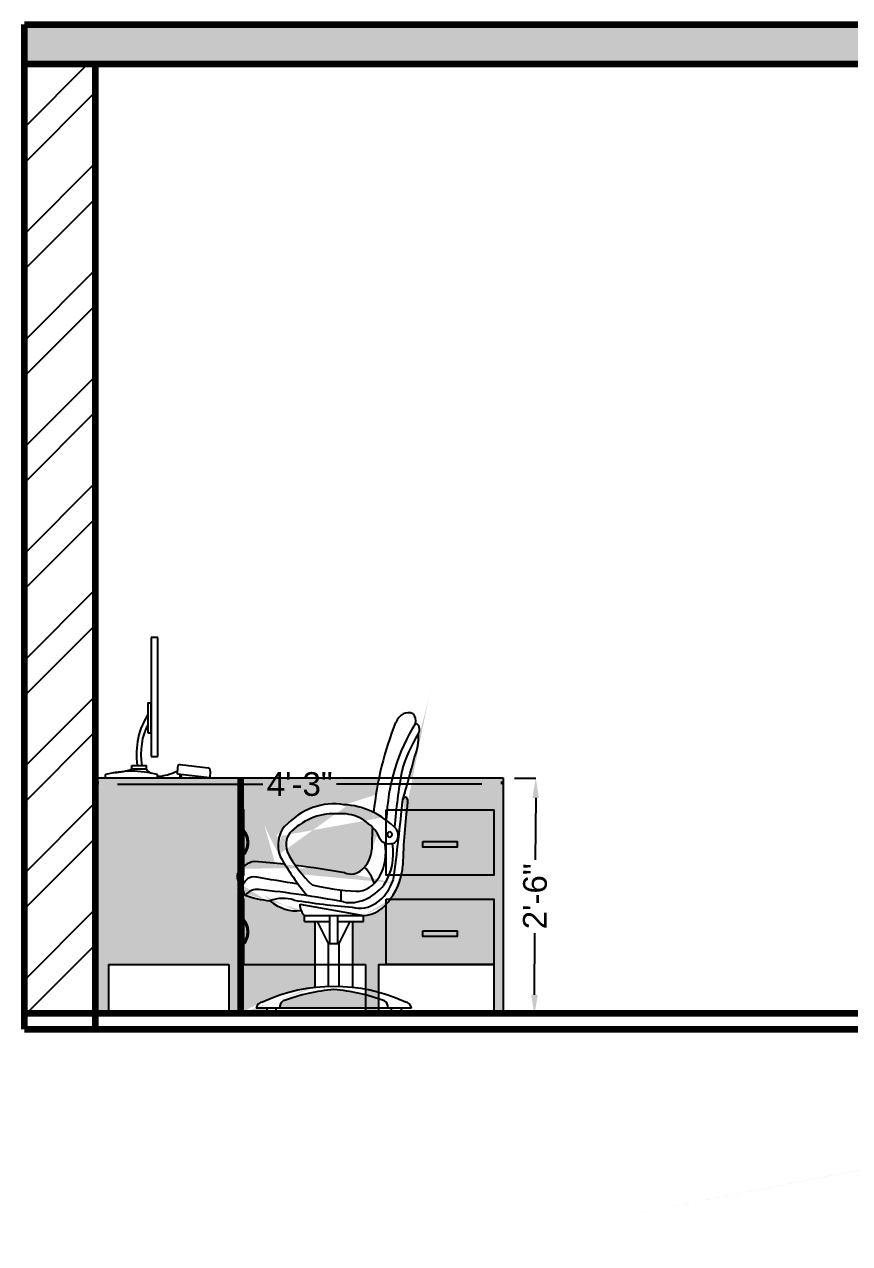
# Model space of a CAD drawing. Header units: inches. Extents: x 2702 to 16065, y 1501 to 3657.
# Drawn here: x 10190.6 to 10295, y 3502.9 to 3657 of the extents above; entities that cross this region are included whole.
import ezdxf

# ---------------------------------------------------------------- set-up
doc = ezdxf.new("R2010")
doc.units = ezdxf.units.IN
doc.styles.get("Standard").update_dxf_attribs({"font": 'arial.ttf'})
doc.dimstyles.new('ISO-25', dxfattribs={"dimtxt": 3, "dimasz": 2.5, "dimexe": 0, "dimexo": 0.625, "dimtad": 0, "dimlunit": 4, "dimtxsty": 'Standard', "dimcen": 2.5, "dimadec": 0, "dimazin": 0, "dimtfac": 1, "dimtmove": 0, "dimatfit": 3, "dimfxl": 1, "dimarcsym": 0})

# ---------------------------------------------------------------- blocks, each defined once
blk = doc.blocks.new('offdesk')
for p, q in [((0.2574, 1.1488), (0.2574, 0.785)), ((0.2874, 1.1488), (0.2574, 1.1488)), ((0.2874, 0.785), (0.2874, 1.1488)), ((0.2574, 0.785), (0.2874, 0.785)), ((0.3775, 0.7314), (0.379, 0.7513)), ((0.3897, 0.7605), (0.5193, 0.7506)), ((0, 0.72), (0.535, 0.72)), ((0, 0.72), (0, 0)), ((0.0458, 0.72), (0.0458, 0.73)), ((0.0458, 0.72), (0.2858, 0.72)), ((0.2858, 0.72), (0.2858, 0.73)), ((0.527, 0.72), (0.3775, 0.7314)), ((0.5285, 0.7399), (0.527, 0.72)), ((0.535, 0.72), (1.8805, 0.72)), ((0.06, 0.1487), (0.6146, 0.1487)), ((0.06, 0.1487), (0.06, 0)), ((0.6146, 0.1487), (0.6146, 0)), ((0.6692, 0.1487), (1.246, 0.1487)), ((1.246, 0.1487), (1.246, 0)), ((1.306, 0.1487), (1.8371, 0.1487)), ((1.306, 0.1487), (1.306, 0)), ((1.8371, 0.1487), (1.8371, 0))]:
    blk.add_line(p, q)
at = {"color": 7, "lineweight": 100, "true_color": 0xffffff}
for p, q in [((0.6692, 0.72), (0.6692, 0.1487)), ((0.6692, 0.1487), (0.6692, 0.0034))]:
    blk.add_line(p, q, dxfattribs=at)
for points in [[(0.2419, 0.8573), (0.2574, 0.8573), (0.2574, 0.9486), (0.2419, 0.9486)], [(0.1682, 0.7577), (0.2342, 0.7577), (0.2342, 0.7468), (0.1682, 0.7468)], [(1.3402, 0.6219), (1.8371, 0.6219), (1.8371, 0.4219), (1.3402, 0.4219)], [(1.5097, 0.5249), (1.6677, 0.5249), (1.6677, 0.5076), (1.5097, 0.5076)], [(1.3402, 0.3487), (1.8371, 0.3487), (1.8371, 0.1487), (1.3402, 0.1487)], [(1.5097, 0.2516), (1.6677, 0.2516), (1.6677, 0.2344), (1.5097, 0.2344)]]:
    blk.add_lwpolyline(points, close=True)
for points in [[(0.3886, 0.7305), (0.3886, 0.72), (0.396, 0.72), (0.3968, 0.7299)], [(1.8805, 0.72), (1.8804, 0)], [(0.6692, 0.6219), (0.6692, 0.4219), (0.6842, 0.4219), (0.6842, 0.6219), (0.6692, 0.6219)], [(0.6692, 0.3487), (0.6692, 0.1487), (0.6842, 0.1487), (0.6842, 0.3487), (0.6692, 0.3487)]]:
    blk.add_lwpolyline(points)
for centre, radius, start, end in [((0.355, 0.7912), 0.1658, 133.0344, 191.6516), ((0.355, 0.7912), 0.1458, 140.9019, 193.2776), ((0.0702, 1.1598), 0.4244, 272.315, 283.3554), ((0.2616, 0.7692), 0.0353, 219.3044, 265.3018), ((0.3889, 0.7505), 0.01, 85.6443, 175.6443), ((0.5186, 0.7407), 0.01, 355.6443, 85.6443), ((0.1658, 0.015), 0.725, 80.4727, 99.5273), ((0.2838, 1.0055), 0.2805, 270.4221, 289.6703), ((0.662, 0.5219), 0.0435, 300.6858, 59.3142), ((0.662, 0.5219), 0.0385, 305.2116, 54.7884), ((0.662, 0.2487), 0.0435, 300.6858, 59.3142), ((0.662, 0.2487), 0.0385, 305.2116, 54.7884)]:
    blk.add_arc(centre, radius, start, end)
blk = doc.blocks.new('A$C01003397')
at = {"linetype": 'ByBlock'}
for p, q in [((386.2, 344.2), (386.2, 312.4)), ((233.7, 304.7), (470.5, 273)), ((250.5, 256), (250.5, 273)), ((250.5, 273), (470.5, 273)), ((345.5, 194.4), (345.5, 273)), ((375.5, 194.4), (375.5, 273)), ((470.5, 256), (470.5, 273)), ((250.5, 256), (345.5, 256)), ((290.5, 72.1), (290.5, 256)), ((340.5, 194.4), (299.8, 256)), ((375.5, 256), (470.5, 256)), ((380.5, 194.4), (421.2, 256)), ((430.5, 72.1), (430.5, 256)), ((340.5, 194.4), (380.5, 194.4)), ((340.5, 74.8), (340.5, 194.4)), ((380.5, 74.8), (380.5, 194.4)), ((70.4, 15), (650.5, 15)), ((110.3, 15), (110.3, 0)), ((110.3, 0), (145.3, 0)), ((145.3, 0), (145.3, 15)), ((575.9, 0), (575.9, 15)), ((610.9, 0), (575.9, 0)), ((610.9, 15), (610.9, 0))]:
    blk.add_line(p, q, dxfattribs=at)
blk.add_circle((568.7, 499.3), 8.06, dxfattribs=at)
for centre, radius, start, end in [((638.4, 784.8), 54.5, 71.6699, 150.6136), ((639.4, 815.8), 26.3, 344.552, 52.0396), ((1240.5, 459.9), 738.7, 151.5736, 172.1482), ((1001.1, 516.4), 445.6, 139.0038, 177.1199), ((663.6, 792), 16.8, 319.1823, 86.0986), ((923.4, 563.1), 329.5, 138.5836, 159.9952), ((551.7, 774.8), 124.8, 331.4164, 2.863), ((-2445, 1792.5), 3287.8, 338.6709, 340.8713), ((1947.1, 360.3), 1370.1, 166.6885, 173.3243), ((359.6, 287.6), 297.1, 82.5533, 128.1353), ((390.1, 244), 338.3, 52.8609, 88.6447), ((-4151.7, 1230), 4811.2, 349.7522, 352.4357), ((626.7, 593.4), 9.68, 337.541, 160.2172), ((1786.5, 383.8), 1169.1, 169.8584, 178.4919), ((358.9, 280.1), 277, 86.2296, 124.3041), ((392.2, 371.7), 185.4, 46.0191, 94.6619), ((222.2, 469), 69.8, 131.3721, 206.7387), ((1240.5, 459.9), 738.7, 175.3749, 180.1573), ((575.8, 497.9), 24.4, 262.0772, 40.462), ((227.8, 470.3), 46, 122.876, 203.6936), ((565.5, 520.2), 47, 198.7214, 278.471), ((470.1, 645.1), 343.9, 214.2004, 236.4392), ((423.5, 467.8), 79, 253.1729, 352.7803), ((445.6, 449), 108.5, 269.0753, 14.1854), ((454.8, 446.3), 127.1, 316.9431, 12.4519), ((69.3, 339.7), 84, 93.1774, 145.6638), ((-164.7, -3861.4), 4291.1, 85.4319, 86.9357), ((806.6, 933.4), 814.9, 217.4807, 227.9564), ((-164.7, -3861.4), 4291.1, 82.4295, 84.9009), ((462.7, 431.7), 156.1, 315.0019, 353.6926), ((24.3, 382.2), 24.7, 168.686, 259.6872), ((61.3, 331.7), 49.1, 83.8759, 147.8149), ((-20160.9, -163225.7), 164851.9, 82.895611, 82.951996), ((422.9, 328.6), 93.9, 20.9341, 56.8866), ((57.1, 354.6), 37.5, 175.1241, 221.7806), ((72.8, 278.6), 67.1, 83.0828, 130.4761), ((-284.5, -4486), 4845.1, 81.9233, 85.6748), ((487.6, 1489), 1149.3, 259.5902, 267.8152), ((422.2, 490.4), 181.3, 261.7444, 313.7897), ((456, 433), 139.8, 258.7154, 335.0303), ((161.2, 830.3), 517.7, 255.2253, 265.6603), ((171, 136.2), 184.5, 77.1298, 105.3916), ((221.2, 474.9), 189, 238.3478, 275.0784), ((641.4, 3769), 3479.5, 262.9134, 266.4954), ((468.6, 410), 136.9, 270.7604, 319.6807), ((270.5, 303.9), 36.8, 178.8018, 237.0453), ((360.5, -764.5), 839.5, 71.4593, 108.5407), ((177.9, 15.7), 19.7, 109.1535, 181.9812), ((408.1, -794.5), 862, 93.1679, 105.9368), ((312.8, -794.5), 862, 74.0632, 86.8321), ((543, 15.7), 19.7, 358.0188, 70.8465), ((94.3, 5.9), 25.5, 91.7357, 159.1171), ((626.6, 5.9), 25.5, 20.8829, 88.2643)]:
    blk.add_arc(centre, radius, start, end, dxfattribs=at)
blk = doc.blocks.new('*D172')
at = {"color": 0, "lineweight": -2, "transparency": 16777216}
for p, q in [((10252.56, 3561.73), (10255.25, 3561.71)), ((10255.24, 3559.21), (10255.19, 3551.4)), ((10255.09, 3534.32), (10255.14, 3542.13)), ((10252.39, 3531.84), (10255.08, 3531.82))]:
    blk.add_line(p, q, dxfattribs=at)
at = {"color": 0, "transparency": 16777216}
for points in [[(10254.82, 3559.21), (10255.65, 3559.21), (10255.25, 3561.71)], [(10254.68, 3534.33), (10255.51, 3534.32), (10255.08, 3531.82)]]:
    blk.add_solid(points, dxfattribs=at)
at = {"layer": 'Defpoints', "color": 0, "transparency": 16777216}
for p in [(10251.93, 3561.73), (10251.76, 3531.84), (10255.08, 3531.82)]:
    blk.add_point(p, dxfattribs=at)
at = {"color": 0, "transparency": 16777216, "insert": (10255.16, 3546.77), "char_height": 3, "attachment_point": 5, "rotation": 89.6703}
blk.add_mtext('2\'-6"', dxfattribs=at)
blk = doc.blocks.new('*D173')
at = {"color": 0, "lineweight": -2, "transparency": 16777216}
for p, q in [((10199.85, 3561.31), (10199.85, 3560.95)), ((10202.35, 3560.95), (10220.71, 3560.95)), ((10248.42, 3560.96), (10230.06, 3560.95)), ((10250.92, 3561.31), (10250.92, 3560.96))]:
    blk.add_line(p, q, dxfattribs=at)
at = {"color": 0, "transparency": 16777216}
for points in [[(10202.35, 3561.37), (10202.35, 3560.54), (10199.85, 3560.95)], [(10248.42, 3561.37), (10248.42, 3560.54), (10250.92, 3560.96)]]:
    blk.add_solid(points, dxfattribs=at)
at = {"layer": 'Defpoints', "color": 0, "transparency": 16777216}
for p in [(10199.85, 3560.95), (10199.85, 3560.68), (10250.92, 3560.69)]:
    blk.add_point(p, dxfattribs=at)
at = {"color": 0, "transparency": 16777216, "insert": (10225.39, 3560.95), "char_height": 3, "attachment_point": 5, "rotation": 0.0054}
blk.add_mtext('4\'-3"', dxfattribs=at)

msp = doc.modelspace()

# ---------------------------------------------------------------- hatches: boundary and pattern name
at = {"lineweight": 100}
h = msp.add_hatch(dxfattribs=at)
h.set_pattern_fill('AR-CONC', color=256, scale=0.02)
h.paths.add_polyline_path([(10558.062, 3656.998), (10190.562, 3656.998), (10190.562, 3651.998), (10558.062, 3651.998)])
h = msp.add_hatch()
h.set_pattern_fill('ANSI32', color=0)
h.paths.add_polyline_path([(10199.562, 3651.998), (10190.562, 3651.998), (10190.562, 3531.998), (10199.562, 3531.998), (10199.562, 3561.762)])
h.paths.add_polyline_path([(10369.062, 3651.998), (10363.062, 3651.998), (10363.062, 3531.998), (10369.062, 3531.998)])
at = {"true_color": 0x734026}
h = msp.add_hatch(color=17, dxfattribs=at)
h.dxf.hatch_style = 1
edge = h.paths.add_edge_path()
edge.add_line((10251.131, 3561.762), (10239.219, 3561.762))
edge.add_ellipse((10134.601, 3613.144), major_axis=(0, 148.857), ratio=0.7488326, start_angle=248.67999, end_angle=249.80723, ccw=False)
edge.add_ellipse((10238.744, 3558.853), major_axis=(0, 0.438), ratio=0.7488326, start_angle=247.541, end_angle=427.1337, ccw=False)
edge.add_ellipse((10278.064, 3549.366), major_axis=(0, 52.931), ratio=0.7488326, start_angle=79.85841, end_angle=80.93461)
edge.add_line((10238.923, 3557.705), (10249.941, 3557.705))
edge.add_line((10249.941, 3557.705), (10249.941, 3549.438))
edge.add_line((10249.941, 3549.438), (10238.235, 3549.438))
edge.add_ellipse((10233.183, 3551.535), major_axis=(0, 7.065), ratio=0.7488326, start_angle=225.00187, end_angle=252.7338, ccw=False)
edge.add_ellipse((10233.384, 3550.551), major_axis=(0, 6.2), ratio=0.7488326, start_angle=228.11877, end_angle=229.68074, ccw=False)
edge.add_line((10236.842, 3546.412), (10249.941, 3546.412))
edge.add_line((10249.941, 3546.412), (10249.941, 3538.144))
edge.add_line((10249.941, 3538.144), (10249.941, 3531.998))
edge.add_line((10249.941, 3531.998), (10251.128, 3531.998))
edge.add_line((10251.128, 3531.998), (10251.131, 3561.762))
edge = h.paths.add_edge_path()
edge.add_line((10217.914, 3561.762), (10214.233, 3561.762))
edge.add_line((10214.233, 3561.762), (10214.015, 3561.762))
edge.add_line((10214.015, 3561.762), (10214.015, 3561.76))
edge.add_line((10214.015, 3561.76), (10214.001, 3561.762))
edge.add_line((10214.001, 3561.762), (10210.423, 3561.762))
edge.add_line((10210.423, 3561.762), (10210.423, 3561.76))
edge.add_line((10210.423, 3561.76), (10210.218, 3561.76))
edge.add_line((10210.218, 3561.76), (10207.401, 3561.761))
edge.add_line((10207.401, 3561.761), (10207.401, 3561.76))
edge.add_line((10207.401, 3561.76), (10200.82, 3561.76))
edge.add_line((10200.82, 3561.76), (10199.562, 3561.762))
edge.add_line((10199.562, 3561.762), (10199.562, 3531.998))
edge.add_line((10199.562, 3531.998), (10201.208, 3531.998))
edge.add_line((10201.208, 3531.998), (10201.208, 3538.144))
edge.add_line((10201.208, 3538.144), (10216.417, 3538.144))
edge.add_line((10216.417, 3538.144), (10216.417, 3531.998))
edge.add_line((10216.417, 3531.998), (10221.235, 3531.998))
edge.add_line((10221.235, 3531.998), (10221.235, 3532.668))
edge.add_line((10221.235, 3532.668), (10219.883, 3532.668))
edge.add_ellipse((10220.692, 3532.255), major_axis=(0, 1.157), ratio=0.7488326, start_angle=1.73574, end_angle=69.11714, ccw=False)
edge.add_ellipse((10229.716, 3497.376), major_axis=(0, 38.008), ratio=0.7488326, start_angle=4.78316, end_angle=18.54065, ccw=False)
edge.add_line((10227.343, 3535.252), (10227.343, 3538.144))
edge.add_line((10227.343, 3538.144), (10217.914, 3538.144))
edge.add_line((10217.914, 3538.144), (10217.914, 3546.412))
edge.add_line((10217.914, 3546.412), (10217.914, 3548.309))
edge.add_ellipse((10218.317, 3549.291), major_axis=(0, 1.12), ratio=0.7488326, start_angle=78.68605, end_angle=151.30145, ccw=False)
edge.add_ellipse((10219.846, 3547.366), major_axis=(0, 3.802), ratio=0.7488326, start_angle=42.7171, end_angle=55.66383, ccw=False)
edge.add_line((10217.914, 3550.16), (10217.914, 3561.762))
edge = h.paths.add_edge_path()
edge.add_ellipse((10229.686, 3545.012), major_axis=(0, 13.451), ratio=0.7488326, start_angle=-7.4467, end_angle=38.1353, ccw=False)
edge.add_ellipse((10230.72, 3543.037), major_axis=(0, 15.316), ratio=0.7488326, start_angle=-20.53587, end_angle=-1.35529, ccw=False)
edge.add_ellipse((10259.553, 3552.812), major_axis=(0, 33.444), ratio=0.7488326, start_angle=74.4773, end_angle=82.14822, ccw=False)
edge.add_line((10235.422, 3561.762), (10217.914, 3561.762))
edge.add_line((10217.914, 3561.762), (10217.914, 3557.705))
edge.add_line((10217.914, 3557.705), (10218.326, 3557.705))
edge.add_line((10218.326, 3557.705), (10218.326, 3555.118))
edge.add_ellipse((10217.717, 3553.572), major_axis=(0, 1.798), ratio=0.6633672, start_angle=210.68583, end_angle=329.31417, ccw=False)
edge.add_line((10218.326, 3552.025), (10218.326, 3550.581))
edge.add_ellipse((10219.846, 3547.366), major_axis=(0, 3.802), ratio=0.7488326, start_angle=3.17741, end_angle=32.26903, ccw=False)
edge.add_ellipse((10211.911, 3357.16), major_axis=(0, 194.28), ratio=0.7488326, start_angle=-4.56813, end_angle=-3.0643, ccw=False)
edge.add_ellipse((10244.841, 3574.25), major_axis=(0, 36.894), ratio=0.7488326, start_angle=127.48071, end_angle=134.66929, ccw=False)
edge.add_ellipse((10225.029, 3553.221), major_axis=(0, 3.159), ratio=0.7488326, start_angle=41.37208, end_angle=116.73868, ccw=False)
edge = h.paths.add_edge_path()
edge.add_ellipse((10259.553, 3552.812), major_axis=(0, 33.444), ratio=0.7488326, start_angle=85.37488, end_angle=90.15727, ccw=False)
edge.add_ellipse((10230.792, 3548.818), major_axis=(0, 8.396), ratio=0.7488326, start_angle=-37.16734, end_angle=4.66193)
edge.add_ellipse((10229.663, 3544.672), major_axis=(0, 12.542), ratio=0.7488326, start_angle=-3.77037, end_angle=34.30412)
edge.add_ellipse((10225.217, 3553.283), major_axis=(0, 2.082), ratio=0.7488326, start_angle=32.87597, end_angle=113.69359)
edge.add_ellipse((10233.432, 3561.198), major_axis=(0, 15.569), ratio=0.7488326, start_angle=124.2004, end_angle=146.43925)
edge.add_ellipse((10211.911, 3357.16), major_axis=(0, 194.28), ratio=0.7488326, start_angle=-7.5705, end_angle=-5.09914, ccw=False)
edge.add_ellipse((10231.853, 3553.169), major_axis=(0, 3.575), ratio=0.7488326, start_angle=163.17291, end_angle=219.9277)
edge.add_ellipse((10231.853, 3553.169), major_axis=(0, 3.575), ratio=0.7488326, start_angle=219.9277, end_angle=262.78033)
edge = h.paths.add_edge_path(flags=17)
edge.add_line((10227.343, 3543.578), (10225.987, 3543.578))
edge.add_line((10225.987, 3543.578), (10225.987, 3544.351))
edge.add_ellipse((10226.665, 3545.748), major_axis=(0, 1.665), ratio=0.7488326, start_angle=117.92356, end_angle=147.04531, ccw=False)
edge.add_ellipse((10224.996, 3553.492), major_axis=(0, 8.557), ratio=0.7488326, start_angle=148.34776, end_angle=185.07836, ccw=False)
edge.add_ellipse((10222.962, 3569.581), major_axis=(0, 23.44), ratio=0.7488326, start_angle=165.22527, end_angle=175.66035, ccw=False)
edge.add_ellipse((10219.432, 3548.045), major_axis=(0, 1.696), ratio=0.7488326, start_angle=85.12411, end_angle=131.78061, ccw=False)
edge.add_ellipse((10218.317, 3549.291), major_axis=(0, 1.12), ratio=0.7488326, start_angle=151.30145, end_angle=169.68723, ccw=False)
edge.add_line((10217.914, 3548.309), (10217.914, 3546.412))
edge.add_line((10217.914, 3546.412), (10218.326, 3546.412))
edge.add_line((10218.326, 3546.412), (10218.326, 3543.824))
edge.add_ellipse((10217.717, 3542.278), major_axis=(0, 1.798), ratio=0.6633672, start_angle=210.68583, end_angle=329.31417, ccw=False)
edge.add_line((10218.326, 3540.731), (10218.326, 3538.144))
edge.add_line((10218.326, 3538.144), (10227.343, 3538.144))
edge.add_line((10227.343, 3538.144), (10227.343, 3543.578))
edge = h.paths.add_edge_path()
edge.add_ellipse((10233.384, 3550.551), major_axis=(0, 6.2), ratio=0.7488326, start_angle=180.7604, end_angle=219.14246, ccw=False)
edge.add_line((10233.445, 3544.351), (10233.445, 3543.578))
edge.add_line((10233.445, 3543.578), (10232.089, 3543.578))
edge.add_line((10232.089, 3543.578), (10232.089, 3538.144))
edge.add_line((10232.089, 3538.144), (10233.731, 3538.144))
edge.add_line((10233.731, 3538.144), (10233.731, 3535.004))
edge.add_ellipse((10229.716, 3497.376), major_axis=(0, 38.008), ratio=0.7488326, start_angle=-11.47171, end_angle=-8.11001, ccw=False)
edge.add_line((10235.377, 3534.625), (10235.377, 3538.144))
edge.add_line((10235.377, 3538.144), (10236.315, 3538.144))
edge.add_line((10236.315, 3538.144), (10236.315, 3545.742))
edge = h.paths.add_edge_path()
edge.add_ellipse((10228.101, 3496.015), major_axis=(0, 39.027), ratio=0.7488326, start_angle=-11.10766, end_angle=-3.1679)
edge.add_ellipse((10231.331, 3496.015), major_axis=(0, 39.027), ratio=0.7488326, start_angle=3.1679, end_angle=15.93678)
edge.add_ellipse((10223.526, 3532.699), major_axis=(0, 0.893), ratio=0.7488326, start_angle=19.15355, end_angle=91.98119)
edge.add_line((10222.858, 3532.668), (10233.731, 3532.668))
edge.add_line((10233.731, 3532.668), (10233.731, 3534.311))
edge = h.paths.add_edge_path()
edge.add_ellipse((10228.101, 3496.015), major_axis=(0, 39.027), ratio=0.7488326, start_angle=-14.4156, end_angle=-11.10766)
edge.add_line((10233.731, 3534.311), (10233.731, 3532.668))
edge.add_line((10233.731, 3532.668), (10235.377, 3532.668))
edge.add_line((10235.377, 3532.668), (10235.377, 3533.814))
edge = h.paths.add_edge_path()
edge.add_ellipse((10229.716, 3497.376), major_axis=(0, 38.008), ratio=0.7488326, start_angle=-11.47171, end_angle=-8.11001)
edge.add_line((10233.731, 3535.004), (10233.731, 3534.311))
edge.add_ellipse((10228.101, 3496.015), major_axis=(0, 39.027), ratio=0.7488326, start_angle=-14.4156, end_angle=-11.10766, ccw=False)
edge.add_line((10235.377, 3533.814), (10235.377, 3534.625))
h.paths.add_polyline_path([(10235.377, 3532.668), (10233.731, 3532.668), (10233.731, 3531.998), (10235.377, 3531.998)])
h = msp.add_hatch(color=17, dxfattribs=at)
h.dxf.hatch_style = 1
edge = h.paths.add_edge_path()
edge.add_line((10515.292, 3561.998), (10485.743, 3561.998))
edge.add_line((10485.743, 3561.998), (10485.743, 3555.862))
edge.add_ellipse((10484.179, 3553.492), major_axis=(0, 3.159), ratio=0.7488326, start_angle=243.26132, end_angle=318.60869, ccw=False)
edge.add_ellipse((10464.367, 3574.521), major_axis=(0, 36.894), ratio=0.7488326, start_angle=230.68787, end_angle=232.51929, ccw=False)
edge.add_line((10485.743, 3551.147), (10485.743, 3551.097))
edge.add_ellipse((10497.298, 3357.431), major_axis=(0, 194.28), ratio=0.7488326, start_angle=363.76558, end_angle=364.55533, ccw=False)
edge.add_line((10487.743, 3551.292), (10487.743, 3559.998))
edge.add_line((10487.743, 3559.998), (10513.292, 3559.998))
edge.add_line((10513.292, 3559.998), (10513.292, 3531.998))
edge.add_line((10513.292, 3531.998), (10515.292, 3531.998))
edge.add_line((10515.292, 3531.998), (10515.292, 3561.998))
edge = h.paths.add_edge_path()
edge.add_ellipse((10497.298, 3357.431), major_axis=(0, 194.28), ratio=0.7488326, start_angle=363.76558, end_angle=364.55533)
edge.add_line((10485.743, 3551.097), (10485.743, 3548.871))
edge.add_ellipse((11175.246, -3857.882), major_axis=(0, 7463.766), ratio=0.74883263, start_angle=367.0657053, end_angle=367.0863653, ccw=False)
edge.add_line((10487.743, 3549.202), (10487.743, 3551.292))
edge = h.paths.add_edge_path(flags=17)
edge.add_ellipse((11175.246, -3857.882), major_axis=(0, 7463.766), ratio=0.74883263, start_angle=367.0657053, end_angle=367.0863653)
edge.add_line((10485.743, 3548.871), (10485.743, 3547.522))
edge.add_ellipse((10501.361, 3329.151), major_axis=(0, 219.365), ratio=0.7488326, start_angle=364.7553, end_angle=365.45568, ccw=False)
edge.add_line((10487.743, 3547.761), (10487.743, 3549.202))
edge = h.paths.add_edge_path(flags=17)
edge.add_ellipse((10501.361, 3329.151), major_axis=(0, 219.365), ratio=0.7488326, start_angle=364.7553, end_angle=365.45568)
edge.add_line((10485.743, 3547.522), (10485.743, 3546.775))
edge.add_ellipse((10485.915, 3538.425), major_axis=(0, 8.353), ratio=0.7488326, start_angle=344.60841, end_angle=361.57363, ccw=False)
edge.add_ellipse((10486.247, 3569.852), major_axis=(0, 23.44), ratio=0.7488326, start_angle=184.33965, end_angle=184.88967)
edge.add_line((10487.743, 3546.497), (10487.743, 3547.761))
edge = h.paths.add_edge_path(flags=17)
edge.add_ellipse((10485.915, 3538.425), major_axis=(0, 8.353), ratio=0.7488326, start_angle=344.60841, end_angle=361.57363)
edge.add_line((10485.743, 3546.775), (10485.743, 3545.453))
edge.add_ellipse((10484.213, 3553.763), major_axis=(0, 8.557), ratio=0.7488326, start_angle=193.81863, end_angle=211.65224)
edge = h.paths.add_edge_path(flags=17)
edge.add_ellipse((10484.179, 3553.492), major_axis=(0, 3.159), ratio=0.7488326, start_angle=243.26132, end_angle=318.60869)
edge.add_line((10485.743, 3555.862), (10485.743, 3551.147))
edge.add_ellipse((10464.367, 3574.521), major_axis=(0, 36.894), ratio=0.7488326, start_angle=230.68787, end_angle=232.51929)
edge = h.paths.add_edge_path(flags=17)
edge.add_ellipse((10479.493, 3497.647), major_axis=(0, 38.008), ratio=0.7488326, start_angle=343.14905, end_angle=347.31371)
edge.add_line((10485.743, 3534.727), (10485.743, 3533.873))
edge.add_ellipse((10477.878, 3496.286), major_axis=(0, 39.027), ratio=0.7488326, start_angle=344.06322, end_angle=344.38683, ccw=False)
edge.add_ellipse((10485.683, 3532.969), major_axis=(0, 0.893), ratio=0.7488326, start_angle=268.01881, end_angle=340.84645, ccw=False)
edge.add_line((10486.351, 3532.938), (10487.743, 3532.938))
edge.add_line((10487.743, 3532.938), (10487.743, 3534.023))
h.paths.add_polyline_path([(10486.787, 3532.938), (10485.743, 3532.938), (10485.743, 3531.998), (10487.743, 3531.998), (10487.743, 3532.259), (10486.787, 3532.259)], flags=17)
edge = h.paths.add_edge_path(flags=16)
edge.add_ellipse((10485.683, 3532.969), major_axis=(0, 0.893), ratio=0.7488326, start_angle=268.01881, end_angle=340.84645)
edge.add_ellipse((10477.878, 3496.286), major_axis=(0, 39.027), ratio=0.7488326, start_angle=344.06322, end_angle=344.38683)
edge.add_line((10485.743, 3533.873), (10485.743, 3532.938))
edge.add_line((10485.743, 3532.938), (10486.351, 3532.938))
h.paths.add_polyline_path([(10487.743, 3532.938), (10486.787, 3532.938), (10486.787, 3532.259), (10487.743, 3532.259)], flags=16)
edge = h.paths.add_edge_path(flags=17)
edge.add_ellipse((10486.247, 3569.852), major_axis=(0, 23.44), ratio=0.7488326, start_angle=184.33965, end_angle=184.88967, ccw=False)
edge.add_ellipse((10484.213, 3553.763), major_axis=(0, 8.557), ratio=0.7488326, start_angle=193.81863, end_angle=211.65224, ccw=False)
edge.add_line((10485.743, 3545.453), (10485.743, 3534.727))
edge.add_ellipse((10479.493, 3497.647), major_axis=(0, 38.008), ratio=0.7488326, start_angle=343.14905, end_angle=347.31371, ccw=False)
edge.add_line((10487.743, 3534.023), (10487.743, 3546.497))
at = {"true_color": 0xc4764f}
h = msp.add_hatch(color=23, dxfattribs=at)
h.dxf.hatch_style = 1
edge = h.paths.add_edge_path()
edge.add_line((10249.941, 3557.705), (10238.923, 3557.705))
edge.add_ellipse((10278.064, 3549.366), major_axis=(0, 52.931), ratio=0.7488326, start_angle=80.93461, end_angle=88.49194)
edge.add_ellipse((10233.183, 3551.535), major_axis=(0, 7.065), ratio=0.7488326, start_angle=252.7338, end_angle=263.69264, ccw=False)
edge.add_line((10238.235, 3549.438), (10249.941, 3549.438))
edge.add_line((10249.941, 3549.438), (10249.941, 3557.705))
h.paths.add_polyline_path([(10245.294, 3553.695), (10245.294, 3552.983), (10240.961, 3552.983), (10240.961, 3553.695)], flags=16)
edge = h.paths.add_edge_path()
edge.add_line((10249.941, 3546.412), (10236.841, 3546.412))
edge.add_ellipse((10233.384, 3550.551), major_axis=(0, 6.2), ratio=0.7488326, start_angle=219.14246, end_angle=228.11877, ccw=False)
edge.add_line((10236.315, 3545.742), (10236.315, 3538.144))
edge.add_line((10236.315, 3538.144), (10249.941, 3538.144))
edge.add_line((10249.941, 3538.144), (10249.941, 3546.412))
h.paths.add_polyline_path([(10245.294, 3542.401), (10245.294, 3541.689), (10240.961, 3541.689), (10240.961, 3542.401)], flags=16)
edge = h.paths.add_edge_path()
edge.add_line((10218.326, 3557.705), (10217.914, 3557.705))
edge.add_line((10217.914, 3557.705), (10217.914, 3550.16))
edge.add_ellipse((10219.846, 3547.366), major_axis=(0, 3.802), ratio=0.7488326, start_angle=32.26903, end_angle=42.71703, ccw=False)
edge.add_line((10218.326, 3550.581), (10218.326, 3557.705))
edge = h.paths.add_edge_path()
edge.add_ellipse((10219.846, 3547.366), major_axis=(0, 3.802), ratio=0.7488326, start_angle=32.26903, end_angle=42.71703)
edge.add_line((10217.914, 3550.16), (10217.914, 3549.438))
edge.add_line((10217.914, 3549.438), (10218.326, 3549.438))
edge.add_line((10218.326, 3549.438), (10218.326, 3550.581))
h.paths.add_polyline_path([(10218.326, 3546.412), (10217.914, 3546.412), (10217.914, 3538.144), (10218.326, 3538.144)])
edge = h.paths.add_edge_path()
edge.add_ellipse((10219.846, 3547.366), major_axis=(0, 3.802), ratio=0.7488326, start_angle=42.7171, end_angle=55.66383)
edge.add_ellipse((10218.317, 3549.291), major_axis=(0, 1.12), ratio=0.7488326, start_angle=78.68605, end_angle=151.30145)
edge.add_line((10217.914, 3548.309), (10217.914, 3550.16))
edge = h.paths.add_edge_path()
edge.add_ellipse((10217.717, 3542.278), major_axis=(0, 1.592), ratio=0.6633672, start_angle=215.21156, end_angle=324.78844)
edge.add_line((10218.326, 3543.578), (10218.326, 3540.977))
edge = h.paths.add_edge_path()
edge.add_ellipse((10217.717, 3553.572), major_axis=(0, 1.592), ratio=0.6633672, start_angle=215.21156, end_angle=324.78844)
edge.add_line((10218.326, 3554.872), (10218.326, 3552.271))
at = {"true_color": 0x666666}
h = msp.add_hatch(color=251, dxfattribs=at)
h.dxf.hatch_style = 1
edge = h.paths.add_edge_path()
edge.add_ellipse((10217.717, 3553.572), major_axis=(0, 1.798), ratio=0.6633672, start_angle=210.68583, end_angle=329.31417)
edge.add_line((10218.326, 3555.118), (10218.326, 3554.872))
edge.add_ellipse((10217.717, 3553.572), major_axis=(0, 1.592), ratio=0.6633672, start_angle=215.21156, end_angle=324.78844, ccw=False)
edge.add_line((10218.326, 3552.271), (10218.326, 3552.025))
edge = h.paths.add_edge_path()
edge.add_ellipse((10217.717, 3542.278), major_axis=(0, 1.798), ratio=0.6633672, start_angle=210.68583, end_angle=329.31417)
edge.add_line((10218.326, 3543.824), (10218.326, 3543.578))
edge.add_ellipse((10217.717, 3542.278), major_axis=(0, 1.592), ratio=0.6633672, start_angle=215.21156, end_angle=324.78844, ccw=False)
edge.add_line((10218.326, 3540.977), (10218.326, 3540.731))
h.paths.add_polyline_path([(10245.294, 3553.695), (10240.961, 3553.695), (10240.961, 3552.983), (10245.294, 3552.983)])
h.paths.add_polyline_path([(10245.294, 3542.401), (10240.961, 3542.401), (10240.961, 3541.689), (10245.294, 3541.689)])

# ---------------------------------------------------------------- linework, layer by layer
at = {"color": 7, "lineweight": 100, "true_color": 0xffffff}
for p, q in [((10190.562, 3529.998), (10190.562, 3656.998)), ((10190.562, 3656.998), (10558.062, 3656.998)), ((10190.562, 3651.998), (10558.062, 3651.998)), ((10199.562, 3529.998), (10199.562, 3651.998)), ((10190.562, 3531.998), (10558.062, 3531.998)), ((10190.562, 3529.998), (10558.062, 3529.998))]:
    msp.add_line(p, q, dxfattribs=at)

# ---------------------------------------------------------------- block references
for name, p, xscale, yscale, zscale in [('offdesk', (10199.562, 3531.998), 27.42266066210131, 41.33858267716536, 27.55905511811024), ('A$C01003397', (10217.495, 3531.989), 0.03390383959711681, 0.0452755905511811, 0.03390383959711681)]:
    msp.add_blockref(name, p, dxfattribs=dict(at, xscale=xscale, yscale=yscale, zscale=zscale))

# ---------------------------------------------------------------- dimensions: what is measured, and where the dimension line sits
at = {"color": 0}
for p1, p2, distance, picture, middle in [((10250.923, 3560.688), (10199.85, 3560.683), -0.269, '*D173', (10225.387, 3560.955)), ((10251.935, 3561.729), (10251.763, 3531.843), 3.316, '*D172', (10255.165, 3546.767))]:
    dim = msp.add_aligned_dim(p1=p1, p2=p2, distance=distance, dimstyle='ISO-25', dxfattribs=at)
    dim.commit()
    dim.dimension.update_dxf_attribs({"geometry": picture, "text_midpoint": middle})

doc.saveas('drawing.dxf')
